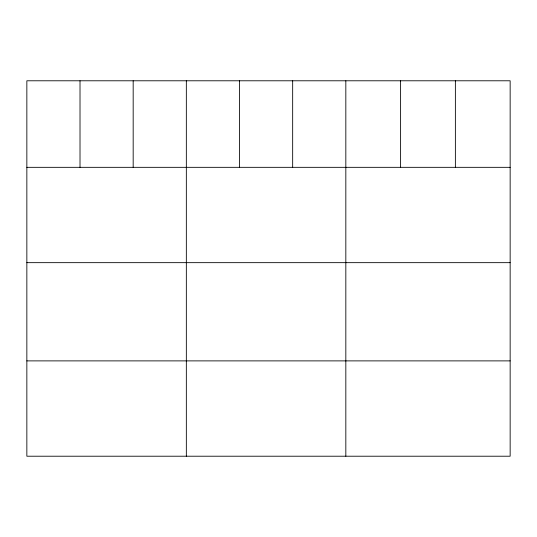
<?xml version="1.0" encoding="UTF-8"?>
<svg xmlns="http://www.w3.org/2000/svg" width="537" height="537" viewBox="0 0 537 537"><rect width="100%" height="100%" fill="white"/><g stroke="black" fill="none" stroke-linecap="round" stroke-linejoin="round"><path stroke-width="0.81" d="M510.15 167.329L510.15 456.215L26.85 456.215L26.85 80.785L510.15 80.785L510.15 167.329L26.85 167.329M26.85 262.66L510.15 262.66M26.85 360.884L510.15 360.884M455.376 80.785L455.376 167.329M400.602 80.785L400.602 167.329M345.828 80.785L345.828 456.215M292.665 80.785L292.665 167.329M239.502 80.785L239.502 167.329M186.339 80.785L186.339 456.215M133.176 80.785L133.176 167.329M80.013 80.785L80.013 167.329"/></g></svg>
